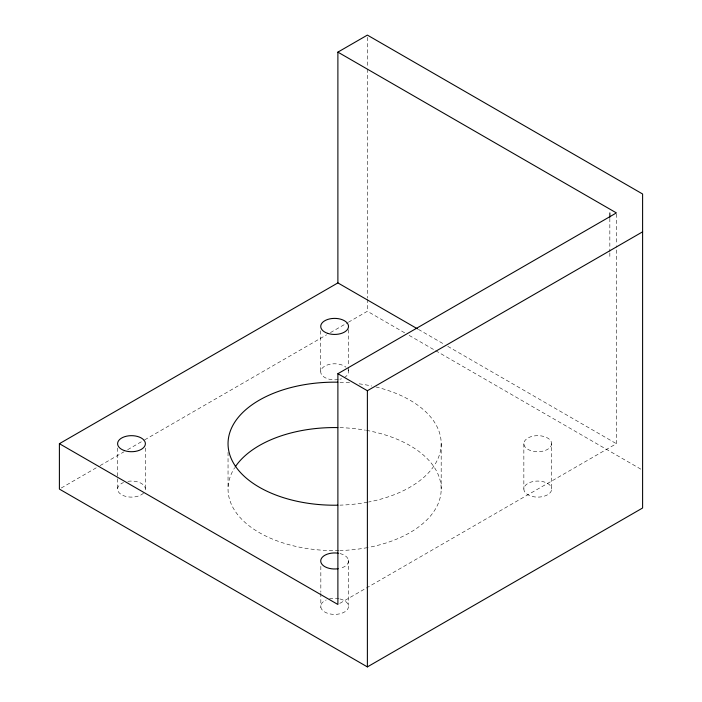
<?xml version="1.0" encoding="UTF-8"?>
<svg xmlns="http://www.w3.org/2000/svg" width="702" height="702" viewBox="0 0 702 702"><rect width="100%" height="100%" fill="white"/><g stroke="black" fill="none" stroke-linecap="round" stroke-linejoin="round"><path stroke-width="0.53" stroke-dasharray="3.51 2.63" d="M61.293 487.995L99.201 466.11M100.149 465.566L123.842 451.886M127.632 449.701L143.743 440.4M144.691 439.847L326.632 334.801M330.423 332.616L347.481 322.771M348.429 322.218L367.383 311.276L405.344 333.196M339.786 603.387L616.391 443.69L616.391 245.726M418.41 329.387L443.989 344.155M447.779 346.34L616.391 443.69M409.143 335.389L434.766 350.184M435.714 350.728L641.646 469.629M616.391 214.005L616.391 244.629M609.836 218.313L609.836 251.825M609.836 252.904L609.836 258.31M551.658 443.69A13.9 8.029 0 0 1 530.8 450.64A13.9 8.029 0 0 1 530.8 436.741A13.9 8.029 0 0 1 551.658 443.69L551.658 489.092A13.9 8.029 0 0 1 530.8 496.042A13.9 8.029 0 0 1 530.8 482.142A13.9 8.029 0 0 1 551.658 489.092M523.85 443.69L523.85 489.092M441.189 443.69L441.189 489.092M367.383 37.294L367.383 67.98M367.383 69.077L367.383 298.131M367.383 299.219L367.383 311.276M348.517 329.65L348.517 366.409M348.517 367.488L348.517 371.806M348.403 559.95L348.403 605.352M320.832 566.312L320.832 592.251M320.832 593.33L320.832 607.388M320.717 330.739L320.717 371.806M228.045 452.334L228.045 489.092M145.384 448.016L145.384 489.092M117.585 448.016L117.585 489.092M375.921 386.969A106.572 61.53 0 0 1 441.119 445.954A106.572 61.53 0 0 1 368.585 502.009M367.523 502.211A106.572 61.53 0 0 1 339.952 505.142M339.952 382.239A106.572 61.53 0 0 1 350.667 382.862M359.099 383.81A106.572 61.53 0 0 1 371.744 386.021M339.987 553.571A13.9 8.029 0 0 1 348.517 561.003A13.9 8.029 0 0 1 339.891 568.392M348.043 369.735A13.9 8.029 0 0 1 344.445 377.483M341.567 378.764A13.9 8.029 0 0 1 339.935 379.22M338.215 379.563A13.9 8.029 0 0 1 321.7 374.771A13.9 8.029 0 0 1 328.027 364.742A13.9 8.029 0 0 1 346.007 367.207M127.887 481.335A13.9 8.029 0 0 1 144.91 491.163M143.524 493.102A13.9 8.029 0 0 1 122.087 495.007A13.9 8.029 0 0 1 123.508 482.511M339.987 598.964A13.9 8.029 0 0 1 346.314 610.705A13.9 8.029 0 0 1 325.193 612.267A13.9 8.029 0 0 1 326.202 599.982M329.343 598.946A13.9 8.029 0 0 1 339.136 598.78M366.462 430.37A106.572 61.53 0 0 1 441.181 488.443A106.572 61.53 0 0 1 368.585 547.411M367.523 547.613A106.572 61.53 0 0 1 339.952 550.543M338.882 550.57A106.572 61.53 0 0 1 234.652 467.76M339.952 427.641A106.572 61.53 0 0 1 365.4 430.186"/><path stroke-width="1.05" d="M337.89 282.906L337.89 52.123L367.383 35.1L642.602 193.998L642.602 508.002L367.383 666.9L59.398 489.092L59.398 443.69L337.89 282.906L417.462 328.843M59.398 443.69L337.89 604.475L337.89 373.701L616.391 212.908L337.89 52.123M337.89 373.701L367.383 390.724L642.602 231.827M609.836 212.908L609.836 217.234M367.383 390.724L367.383 666.9M338.162 568.725A13.9 8.029 0 0 1 320.717 560.942A13.9 8.029 0 0 1 338.267 553.229M337.811 505.194A106.572 61.53 0 0 1 228.045 443.69A106.572 61.53 0 0 1 337.811 382.186M235.24 466.874A106.572 61.53 0 0 1 337.811 427.588M124.535 450.64A13.9 8.029 0 0 0 145.384 443.69A13.9 8.029 0 0 0 124.535 436.741A13.9 8.029 0 0 0 124.535 450.64M327.667 333.362A13.9 8.029 0 0 0 348.517 326.412A13.9 8.029 0 0 0 327.667 319.463A13.9 8.029 0 0 0 327.667 333.362"/></g></svg>
